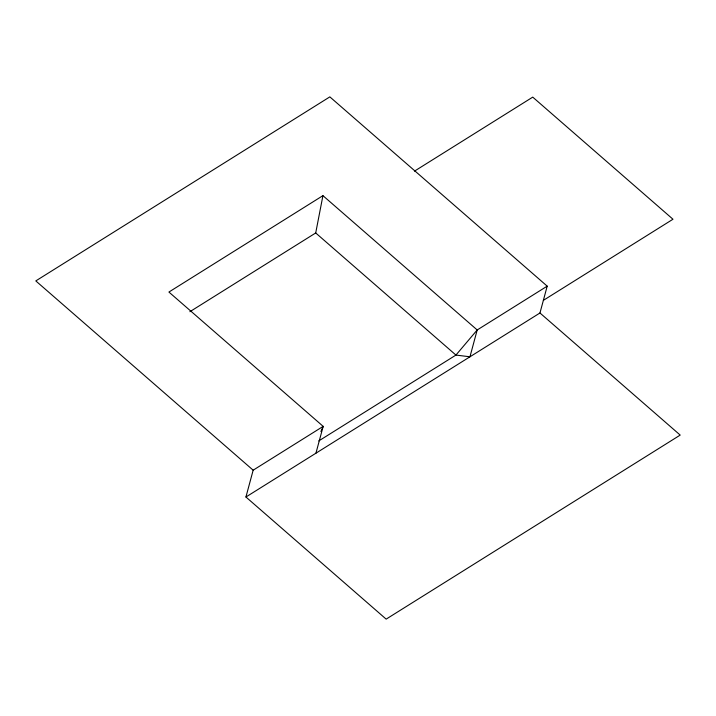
<?xml version="1.0" encoding="UTF-8"?>
<svg xmlns="http://www.w3.org/2000/svg" width="716" height="716" viewBox="0 0 716 716"><rect width="100%" height="100%" fill="white"/><g stroke="black" fill="none" stroke-linecap="round" stroke-linejoin="round"><path stroke-width="1.07" d="M315.711 232.96L322.934 195.647L477.196 329.969L469.956 356.792L455.94 355.073L315.711 232.96L189.883 311.711M253.16 470.188L35.8 280.914L329.843 96.875L547.203 286.149L539.962 312.981L680.2 435.086L386.157 619.125L245.928 497.011L253.16 470.188L323.176 426.369L168.913 292.047L322.934 195.647M315.935 453.192L323.176 426.369L320.911 431.471M414.483 171.142L532.74 97.125L672.977 219.239L543.363 300.362M547.203 286.149L477.196 329.969L455.94 355.073L318.763 440.931M245.928 497.011L539.962 312.981"/></g></svg>
